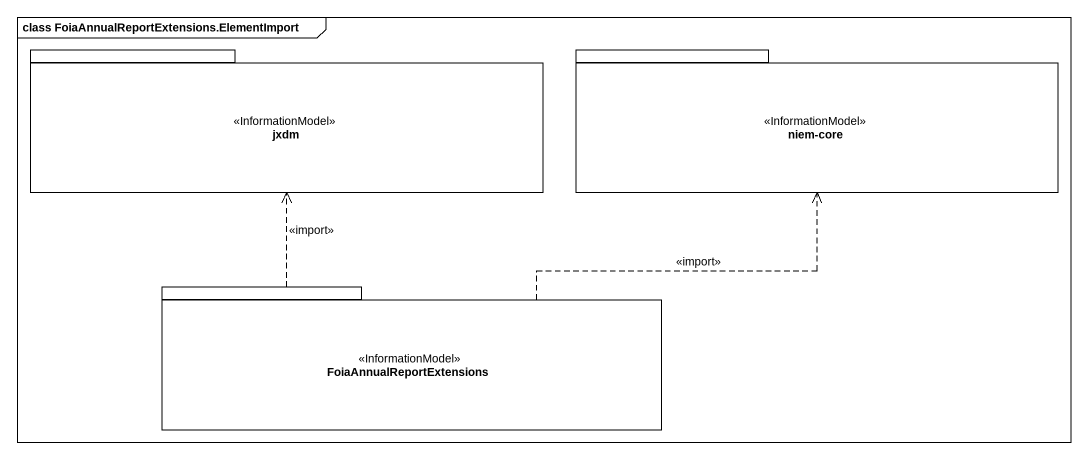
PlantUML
@startuml
mainframe class FoiaAnnualReportExtensions.ElementImport
package jxdm <<InformationModel>> {
}
package "niem-core" as niem_core <<InformationModel>> {
}
package FoiaAnnualReportExtensions <<InformationModel>> {
}
FoiaAnnualReportExtensions .up.> jxdm : <<import>>
FoiaAnnualReportExtensions .right.> niem_core : <<import>>
@enduml
